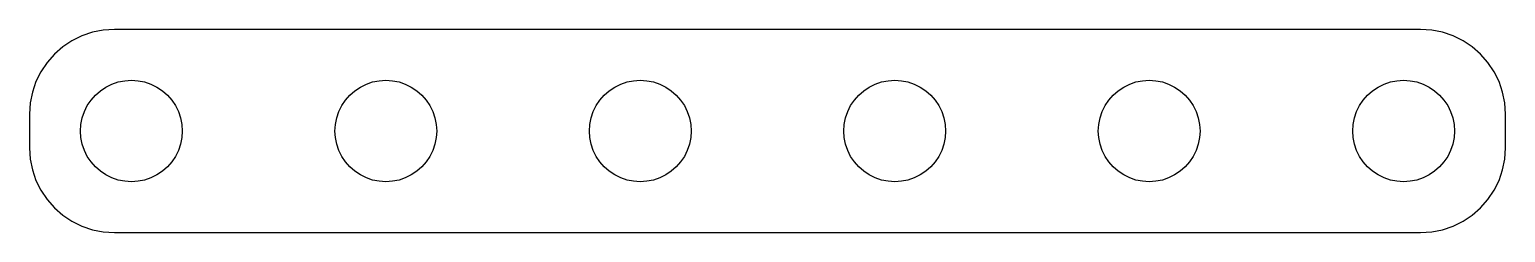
# Model space of a CAD drawing. Header units: metres. Extents: x -43.5 to 43.5, y -6 to 6.
import ezdxf

# ---------------------------------------------------------------- set-up
doc = ezdxf.new("R2010")
doc.units = ezdxf.units.M

msp = doc.modelspace()

# ---------------------------------------------------------------- linework, layer by layer
for p, q in [((-41.005, 5.33511), (-41.5488, 4.97176)), ((-40.4184, 5.62439), (-41.005, 5.33511)), ((-39.7991, 5.83463), (-40.4184, 5.62439)), ((-39.1576, 5.96222), (-39.7991, 5.83463)), ((-38.505, 6.00499), (-39.1576, 5.96222)), ((38.505, 6.00499), (-38.505, 6.00499)), ((39.1576, 5.96222), (38.505, 6.00499)), ((39.7991, 5.83463), (39.1576, 5.96222)), ((40.4184, 5.62439), (39.7991, 5.83463)), ((41.005, 5.33511), (40.4184, 5.62439)), ((41.5488, 4.97176), (41.005, 5.33511)), ((-42.0405, 4.54053), (-42.4718, 4.0488)), ((-41.5488, 4.97176), (-42.0405, 4.54053)), ((42.0405, 4.54053), (41.5488, 4.97176)), ((42.4718, 4.0488), (42.0405, 4.54053)), ((-42.8351, 3.50499), (-43.1244, 2.91841)), ((-42.4718, 4.0488), (-42.8351, 3.50499)), ((42.8351, 3.50499), (42.4718, 4.0488)), ((43.1244, 2.91841), (42.8351, 3.50499)), ((-43.1244, 2.91841), (-43.3346, 2.29909)), ((-39, 2.59807), (-38.648, 2.77164)), ((-38.648, 2.77164), (-38.2765, 2.89777)), ((-38.2765, 2.89777), (-37.8916, 2.97432)), ((-37.8916, 2.97432), (-37.5, 3)), ((-37.5, 3), (-37.1084, 2.97432)), ((-37.1084, 2.97432), (-36.7235, 2.89777)), ((-36.7235, 2.89777), (-36.3519, 2.77164)), ((-36.3519, 2.77164), (-36, 2.59807)), ((-24, 2.59807), (-23.648, 2.77164)), ((-23.648, 2.77164), (-23.2764, 2.89777)), ((-23.2764, 2.89777), (-22.8916, 2.97432)), ((-22.8916, 2.97432), (-22.5, 3)), ((-22.5, 3), (-22.1084, 2.97432)), ((-22.1084, 2.97432), (-21.7235, 2.89777)), ((-21.7235, 2.89777), (-21.3519, 2.77164)), ((-21.3519, 2.77164), (-21, 2.59807)), ((-9, 2.59807), (-8.64804, 2.77164)), ((-8.64804, 2.77164), (-8.27644, 2.89777)), ((-8.27644, 2.89777), (-7.89157, 2.97432)), ((-7.89157, 2.97432), (-7.5, 3)), ((-7.5, 3), (-7.10841, 2.97432)), ((-7.10841, 2.97432), (-6.72354, 2.89777)), ((-6.72354, 2.89777), (-6.35194, 2.77164)), ((-6.35194, 2.77164), (-6, 2.59807)), ((6, 2.59807), (6.35194, 2.77164)), ((6.35194, 2.77164), (6.72354, 2.89777)), ((6.72354, 2.89777), (7.10841, 2.97432)), ((7.10841, 2.97432), (7.5, 3)), ((7.5, 3), (7.89157, 2.97432)), ((7.89157, 2.97432), (8.27644, 2.89777)), ((8.27644, 2.89777), (8.64804, 2.77164)), ((8.64804, 2.77164), (9, 2.59807)), ((21, 2.59807), (21.3519, 2.77164)), ((21.3519, 2.77164), (21.7235, 2.89777)), ((21.7235, 2.89777), (22.1084, 2.97432)), ((22.1084, 2.97432), (22.5, 3)), ((22.5, 3), (22.8916, 2.97432)), ((22.8916, 2.97432), (23.2764, 2.89777)), ((23.2764, 2.89777), (23.648, 2.77164)), ((23.648, 2.77164), (24, 2.59807)), ((36, 2.59807), (36.3519, 2.77164)), ((36.3519, 2.77164), (36.7235, 2.89777)), ((36.7235, 2.89777), (37.1084, 2.97432)), ((37.1084, 2.97432), (37.5, 3)), ((37.5, 3), (37.8916, 2.97432)), ((37.8916, 2.97432), (38.2765, 2.89777)), ((38.2765, 2.89777), (38.648, 2.77164)), ((38.648, 2.77164), (39, 2.59807)), ((43.3346, 2.29909), (43.1244, 2.91841)), ((-43.3346, 2.29909), (-43.4622, 1.65762)), ((-40.0981, 1.5), (-39.8801, 1.82628)), ((-39.8801, 1.82628), (-39.6213, 2.12131)), ((-39.6213, 2.12131), (-39.3263, 2.38005)), ((-39.3263, 2.38005), (-39, 2.59807)), ((-36, 2.59807), (-35.6737, 2.38005)), ((-35.6737, 2.38005), (-35.3787, 2.12131)), ((-35.3787, 2.12131), (-35.1199, 1.82628)), ((-35.1199, 1.82628), (-34.9019, 1.5)), ((-25.0981, 1.5), (-24.8801, 1.82628)), ((-24.8801, 1.82628), (-24.6213, 2.12131)), ((-24.6213, 2.12131), (-24.3263, 2.38005)), ((-24.3263, 2.38005), (-24, 2.59807)), ((-21, 2.59807), (-20.6737, 2.38005)), ((-20.6737, 2.38005), (-20.3787, 2.12131)), ((-20.3787, 2.12131), (-20.1199, 1.82628)), ((-20.1199, 1.82628), (-19.9019, 1.5)), ((-10.0981, 1.5), (-9.88005, 1.82628)), ((-9.88005, 1.82628), (-9.62131, 2.12131)), ((-9.62131, 2.12131), (-9.32628, 2.38005)), ((-9.32628, 2.38005), (-9, 2.59807)), ((-6, 2.59807), (-5.67371, 2.38005)), ((-5.67371, 2.38005), (-5.37868, 2.12131)), ((-5.37868, 2.12131), (-5.11993, 1.82628)), ((-5.11993, 1.82628), (-4.90192, 1.5)), ((4.90192, 1.5), (5.11993, 1.82628)), ((5.11993, 1.82628), (5.37868, 2.12131)), ((5.37868, 2.12131), (5.67371, 2.38005)), ((5.67371, 2.38005), (6, 2.59807)), ((9, 2.59807), (9.32628, 2.38005)), ((9.32628, 2.38005), (9.62131, 2.12131)), ((9.62131, 2.12131), (9.88005, 1.82628)), ((9.88005, 1.82628), (10.0981, 1.5)), ((19.9019, 1.5), (20.1199, 1.82628)), ((20.1199, 1.82628), (20.3787, 2.12131)), ((20.3787, 2.12131), (20.6737, 2.38005)), ((20.6737, 2.38005), (21, 2.59807)), ((24, 2.59807), (24.3263, 2.38005)), ((24.3263, 2.38005), (24.6213, 2.12131)), ((24.6213, 2.12131), (24.8801, 1.82628)), ((24.8801, 1.82628), (25.0981, 1.5)), ((34.9019, 1.5), (35.1199, 1.82628)), ((35.1199, 1.82628), (35.3787, 2.12131)), ((35.3787, 2.12131), (35.6737, 2.38005)), ((35.6737, 2.38005), (36, 2.59807)), ((39, 2.59807), (39.3263, 2.38005)), ((39.3263, 2.38005), (39.6213, 2.12131)), ((39.6213, 2.12131), (39.8801, 1.82628)), ((39.8801, 1.82628), (40.0981, 1.5)), ((43.4622, 1.65762), (43.3346, 2.29909)), ((-43.4622, 1.65762), (-43.505, 1.00499)), ((-43.505, 1.00499), (-43.505, -1.00499)), ((-40.3978, 0.776443), (-40.2716, 1.14804)), ((-40.2716, 1.14804), (-40.0981, 1.5)), ((-34.9019, 1.5), (-34.7284, 1.14804)), ((-34.7284, 1.14804), (-34.6022, 0.776443)), ((-25.3978, 0.776443), (-25.2716, 1.14804)), ((-25.2716, 1.14804), (-25.0981, 1.5)), ((-19.9019, 1.5), (-19.7283, 1.14804)), ((-19.7283, 1.14804), (-19.6022, 0.776443)), ((-10.3978, 0.776443), (-10.2716, 1.14804)), ((-10.2716, 1.14804), (-10.0981, 1.5)), ((-4.90192, 1.5), (-4.72835, 1.14804)), ((-4.72835, 1.14804), (-4.60222, 0.776443)), ((4.60222, 0.776443), (4.72835, 1.14804)), ((4.72835, 1.14804), (4.90192, 1.5)), ((10.0981, 1.5), (10.2716, 1.14804)), ((10.2716, 1.14804), (10.3978, 0.776443)), ((19.6022, 0.776443), (19.7283, 1.14804)), ((19.7283, 1.14804), (19.9019, 1.5)), ((25.0981, 1.5), (25.2716, 1.14804)), ((25.2716, 1.14804), (25.3978, 0.776443)), ((34.6022, 0.776443), (34.7284, 1.14804)), ((34.7284, 1.14804), (34.9019, 1.5)), ((40.0981, 1.5), (40.2716, 1.14804)), ((40.2716, 1.14804), (40.3978, 0.776443)), ((43.505, 1.00499), (43.4622, 1.65762)), ((43.505, -1.00499), (43.505, 1.00499)), ((-40.5, 0), (-40.4743, 0.391571)), ((-40.4743, -0.391571), (-40.5, 0)), ((-40.4743, 0.391571), (-40.3978, 0.776443)), ((-34.6022, 0.776443), (-34.5257, 0.391571)), ((-34.5257, 0.391571), (-34.5, 0)), ((-34.5, 0), (-34.5257, -0.391571)), ((-25.5, 0), (-25.4743, 0.391571)), ((-25.4743, -0.391571), (-25.5, 0)), ((-25.4743, 0.391571), (-25.3978, 0.776443)), ((-19.6022, 0.776443), (-19.5257, 0.391571)), ((-19.5257, 0.391571), (-19.5, 0)), ((-19.5, 0), (-19.5257, -0.391571)), ((-10.5, 0), (-10.4743, 0.391571)), ((-10.4743, -0.391571), (-10.5, 0)), ((-10.4743, 0.391571), (-10.3978, 0.776443)), ((-4.60222, 0.776443), (-4.52567, 0.391571)), ((-4.52567, 0.391571), (-4.5, 0)), ((-4.5, 0), (-4.52567, -0.391571)), ((4.5, 0), (4.52567, 0.391571)), ((4.52567, -0.391571), (4.5, 0)), ((4.52567, 0.391571), (4.60222, 0.776443)), ((10.3978, 0.776443), (10.4743, 0.391571)), ((10.4743, 0.391571), (10.5, 0)), ((10.5, 0), (10.4743, -0.391571)), ((19.5, 0), (19.5257, 0.391571)), ((19.5257, -0.391571), (19.5, 0)), ((19.5257, 0.391571), (19.6022, 0.776443)), ((25.3978, 0.776443), (25.4743, 0.391571)), ((25.4743, 0.391571), (25.5, 0)), ((25.5, 0), (25.4743, -0.391571)), ((34.5, 0), (34.5257, 0.391571)), ((34.5257, -0.391571), (34.5, 0)), ((34.5257, 0.391571), (34.6022, 0.776443)), ((40.3978, 0.776443), (40.4743, 0.391571)), ((40.4743, 0.391571), (40.5, 0)), ((40.5, 0), (40.4743, -0.391571)), ((-40.3978, -0.776443), (-40.4743, -0.391571)), ((-40.2716, -1.14804), (-40.3978, -0.776443)), ((-34.6022, -0.776443), (-34.7284, -1.14804)), ((-34.5257, -0.391571), (-34.6022, -0.776443)), ((-25.3978, -0.776443), (-25.4743, -0.391571)), ((-25.2716, -1.14804), (-25.3978, -0.776443)), ((-19.6022, -0.776443), (-19.7283, -1.14804)), ((-19.5257, -0.391571), (-19.6022, -0.776443)), ((-10.3978, -0.776443), (-10.4743, -0.391571)), ((-10.2716, -1.14804), (-10.3978, -0.776443)), ((-4.60222, -0.776443), (-4.72835, -1.14804)), ((-4.52567, -0.391571), (-4.60222, -0.776443)), ((4.60222, -0.776443), (4.52567, -0.391571)), ((4.72835, -1.14804), (4.60222, -0.776443)), ((10.3978, -0.776443), (10.2716, -1.14804)), ((10.4743, -0.391571), (10.3978, -0.776443)), ((19.6022, -0.776443), (19.5257, -0.391571)), ((19.7283, -1.14804), (19.6022, -0.776443)), ((25.3978, -0.776443), (25.2716, -1.14804)), ((25.4743, -0.391571), (25.3978, -0.776443)), ((34.6022, -0.776443), (34.5257, -0.391571)), ((34.7284, -1.14804), (34.6022, -0.776443)), ((40.3978, -0.776443), (40.2716, -1.14804)), ((40.4743, -0.391571), (40.3978, -0.776443)), ((-43.505, -1.00499), (-43.4622, -1.65762)), ((-43.4622, -1.65762), (-43.3346, -2.29909)), ((-40.0981, -1.5), (-40.2716, -1.14804)), ((-39.8801, -1.82628), (-40.0981, -1.5)), ((-34.9019, -1.5), (-35.1199, -1.82628)), ((-34.7284, -1.14804), (-34.9019, -1.5)), ((-25.0981, -1.5), (-25.2716, -1.14804)), ((-24.8801, -1.82628), (-25.0981, -1.5)), ((-19.9019, -1.5), (-20.1199, -1.82628)), ((-19.7283, -1.14804), (-19.9019, -1.5)), ((-10.0981, -1.5), (-10.2716, -1.14804)), ((-9.88005, -1.82628), (-10.0981, -1.5)), ((-4.90192, -1.5), (-5.11993, -1.82628)), ((-4.72835, -1.14804), (-4.90192, -1.5)), ((4.90192, -1.5), (4.72835, -1.14804)), ((5.11993, -1.82628), (4.90192, -1.5)), ((10.0981, -1.5), (9.88005, -1.82628)), ((10.2716, -1.14804), (10.0981, -1.5)), ((19.9019, -1.5), (19.7283, -1.14804)), ((20.1199, -1.82628), (19.9019, -1.5)), ((25.0981, -1.5), (24.8801, -1.82628)), ((25.2716, -1.14804), (25.0981, -1.5)), ((34.9019, -1.5), (34.7284, -1.14804)), ((35.1199, -1.82628), (34.9019, -1.5)), ((40.0981, -1.5), (39.8801, -1.82628)), ((40.2716, -1.14804), (40.0981, -1.5)), ((43.3346, -2.29909), (43.4622, -1.65762)), ((43.4622, -1.65762), (43.505, -1.00499)), ((-43.3346, -2.29909), (-43.1244, -2.91841)), ((-39.6213, -2.12131), (-39.8801, -1.82628)), ((-39.3263, -2.38005), (-39.6213, -2.12131)), ((-39, -2.59807), (-39.3263, -2.38005)), ((-38.648, -2.77164), (-39, -2.59807)), ((-36, -2.59807), (-36.3519, -2.77164)), ((-35.6737, -2.38005), (-36, -2.59807)), ((-35.3787, -2.12131), (-35.6737, -2.38005)), ((-35.1199, -1.82628), (-35.3787, -2.12131)), ((-24.6213, -2.12131), (-24.8801, -1.82628)), ((-24.3263, -2.38005), (-24.6213, -2.12131)), ((-24, -2.59807), (-24.3263, -2.38005)), ((-23.648, -2.77164), (-24, -2.59807)), ((-21, -2.59807), (-21.3519, -2.77164)), ((-20.6737, -2.38005), (-21, -2.59807)), ((-20.3787, -2.12131), (-20.6737, -2.38005)), ((-20.1199, -1.82628), (-20.3787, -2.12131)), ((-9.62131, -2.12131), (-9.88005, -1.82628)), ((-9.32628, -2.38005), (-9.62131, -2.12131)), ((-9, -2.59807), (-9.32628, -2.38005)), ((-8.64804, -2.77164), (-9, -2.59807)), ((-6, -2.59807), (-6.35194, -2.77164)), ((-5.67371, -2.38005), (-6, -2.59807)), ((-5.37868, -2.12131), (-5.67371, -2.38005)), ((-5.11993, -1.82628), (-5.37868, -2.12131)), ((5.37868, -2.12131), (5.11993, -1.82628)), ((5.67371, -2.38005), (5.37868, -2.12131)), ((6, -2.59807), (5.67371, -2.38005)), ((6.35194, -2.77164), (6, -2.59807)), ((9, -2.59807), (8.64804, -2.77164)), ((9.32628, -2.38005), (9, -2.59807)), ((9.62131, -2.12131), (9.32628, -2.38005)), ((9.88005, -1.82628), (9.62131, -2.12131)), ((20.3787, -2.12131), (20.1199, -1.82628)), ((20.6737, -2.38005), (20.3787, -2.12131)), ((21, -2.59807), (20.6737, -2.38005)), ((21.3519, -2.77164), (21, -2.59807)), ((24, -2.59807), (23.648, -2.77164)), ((24.3263, -2.38005), (24, -2.59807)), ((24.6213, -2.12131), (24.3263, -2.38005)), ((24.8801, -1.82628), (24.6213, -2.12131)), ((35.3787, -2.12131), (35.1199, -1.82628)), ((35.6737, -2.38005), (35.3787, -2.12131)), ((36, -2.59807), (35.6737, -2.38005)), ((36.3519, -2.77164), (36, -2.59807)), ((39, -2.59807), (38.648, -2.77164)), ((39.3263, -2.38005), (39, -2.59807)), ((39.6213, -2.12131), (39.3263, -2.38005)), ((39.8801, -1.82628), (39.6213, -2.12131)), ((43.1244, -2.91841), (43.3346, -2.29909)), ((-43.1244, -2.91841), (-42.8351, -3.50499)), ((-38.2765, -2.89777), (-38.648, -2.77164)), ((-37.8916, -2.97432), (-38.2765, -2.89777)), ((-37.5, -3), (-37.8916, -2.97432)), ((-37.1084, -2.97432), (-37.5, -3)), ((-36.7235, -2.89777), (-37.1084, -2.97432)), ((-36.3519, -2.77164), (-36.7235, -2.89777)), ((-23.2764, -2.89777), (-23.648, -2.77164)), ((-22.8916, -2.97432), (-23.2764, -2.89777)), ((-22.5, -3), (-22.8916, -2.97432)), ((-22.1084, -2.97432), (-22.5, -3)), ((-21.7235, -2.89777), (-22.1084, -2.97432)), ((-21.3519, -2.77164), (-21.7235, -2.89777)), ((-8.27644, -2.89777), (-8.64804, -2.77164)), ((-7.89157, -2.97432), (-8.27644, -2.89777)), ((-7.5, -3), (-7.89157, -2.97432)), ((-7.10841, -2.97432), (-7.5, -3)), ((-6.72354, -2.89777), (-7.10841, -2.97432)), ((-6.35194, -2.77164), (-6.72354, -2.89777)), ((6.72354, -2.89777), (6.35194, -2.77164)), ((7.10841, -2.97432), (6.72354, -2.89777)), ((7.5, -3), (7.10841, -2.97432)), ((7.89157, -2.97432), (7.5, -3)), ((8.27644, -2.89777), (7.89157, -2.97432)), ((8.64804, -2.77164), (8.27644, -2.89777)), ((21.7235, -2.89777), (21.3519, -2.77164)), ((22.1084, -2.97432), (21.7235, -2.89777)), ((22.5, -3), (22.1084, -2.97432)), ((22.8916, -2.97432), (22.5, -3)), ((23.2764, -2.89777), (22.8916, -2.97432)), ((23.648, -2.77164), (23.2764, -2.89777)), ((36.7235, -2.89777), (36.3519, -2.77164)), ((37.1084, -2.97432), (36.7235, -2.89777)), ((37.5, -3), (37.1084, -2.97432)), ((37.8916, -2.97432), (37.5, -3)), ((38.2765, -2.89777), (37.8916, -2.97432)), ((38.648, -2.77164), (38.2765, -2.89777)), ((42.8351, -3.50499), (43.1244, -2.91841)), ((-42.8351, -3.50499), (-42.4718, -4.0488)), ((-42.4718, -4.0488), (-42.0405, -4.54053)), ((42.0405, -4.54053), (42.4718, -4.0488)), ((42.4718, -4.0488), (42.8351, -3.50499)), ((-42.0405, -4.54053), (-41.5488, -4.97176)), ((-41.5488, -4.97176), (-41.005, -5.33511)), ((41.005, -5.33511), (41.5488, -4.97176)), ((41.5488, -4.97176), (42.0405, -4.54053)), ((-41.005, -5.33511), (-40.4184, -5.62439)), ((-40.4184, -5.62439), (-39.7991, -5.83463)), ((-39.7991, -5.83463), (-39.1576, -5.96222)), ((-39.1576, -5.96222), (-38.505, -6.00499)), ((-38.505, -6.00499), (38.505, -6.00499)), ((38.505, -6.00499), (39.1576, -5.96222)), ((39.1576, -5.96222), (39.7991, -5.83463)), ((39.7991, -5.83463), (40.4184, -5.62439)), ((40.4184, -5.62439), (41.005, -5.33511))]:
    msp.add_line(p, q)

doc.saveas('drawing.dxf')
